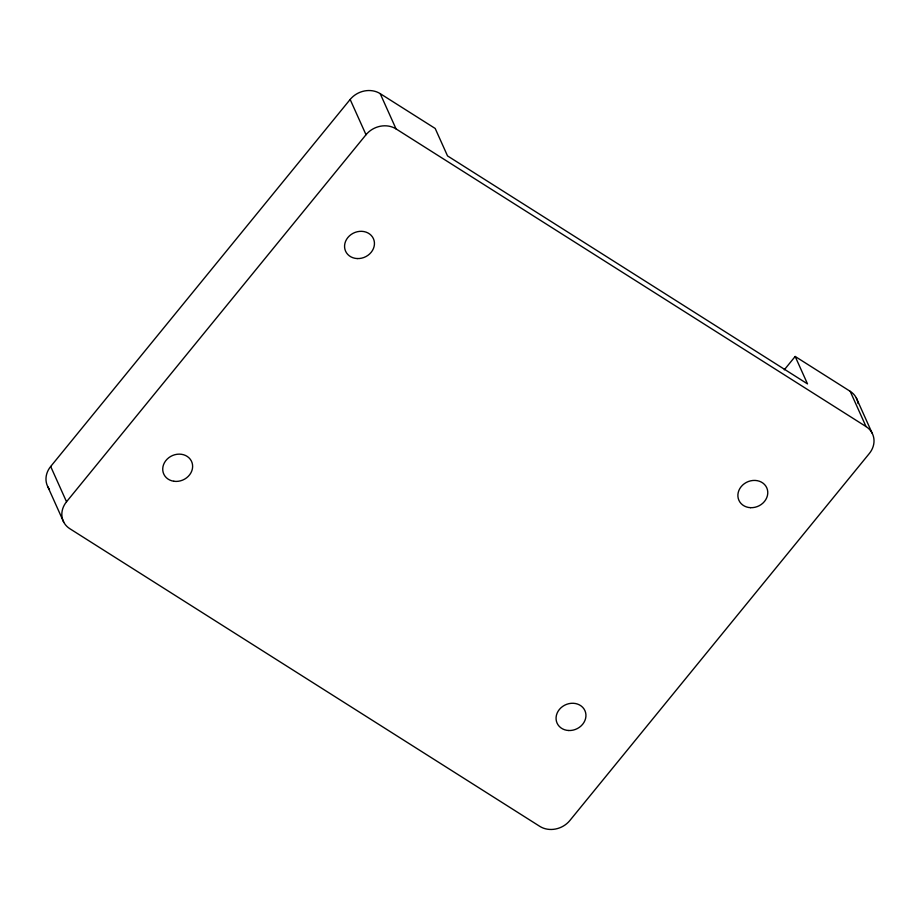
<?xml version="1.0" encoding="UTF-8"?>
<svg xmlns="http://www.w3.org/2000/svg" width="920" height="920" viewBox="0 0 920 920"><rect width="100%" height="100%" fill="white"/><g stroke="black" fill="none" stroke-linecap="round" stroke-linejoin="round"><path stroke-width="1.38" d="M49.473 489.371A21.815 18.986 -24.2 0 1 50.68 466.486L350.152 99.463A21.815 18.986 -24.2 0 1 380.19 93.633L435.194 128.466L447.522 155.905L807.507 383.893L795.179 356.466L784.277 369.828M66.528 501.768L366.01 134.734A21.815 18.986 -24.2 0 1 396.048 128.903L866.03 426.569A21.815 18.986 -24.2 0 1 869.319 453.514L569.848 820.536A21.815 18.986 -24.2 0 1 539.81 826.367L69.828 528.701A21.815 18.986 -24.2 0 1 66.528 501.768L50.68 466.486M795.179 356.466L850.172 391.299A21.815 18.986 -24.2 0 1 858.049 403.558M856.29 397.877L872.137 433.147M850.172 391.299L866.03 426.569M380.19 93.633L396.048 128.903M350.152 99.463L366.01 134.734M47.863 486.852L63.71 522.123M173.88 481.263A15.272 13.294 -24.2 0 0 192.107 462.841A15.272 13.294 -24.2 0 0 167.049 459.229A15.272 13.294 -24.2 0 0 173.88 481.263M568.721 730.514A15.272 13.294 -24.2 0 0 584.936 710.654A15.272 13.294 -24.2 0 0 559.337 709.504A15.272 13.294 -24.2 0 0 568.721 730.514M750.559 507.679A15.272 13.294 -24.2 0 0 766.762 487.807A15.272 13.294 -24.2 0 0 741.163 486.657A15.272 13.294 -24.2 0 0 750.559 507.679M357.236 258.566A15.272 13.294 -24.2 0 0 373.44 238.705A15.272 13.294 -24.2 0 0 347.841 237.555A15.272 13.294 -24.2 0 0 357.236 258.566"/></g></svg>
